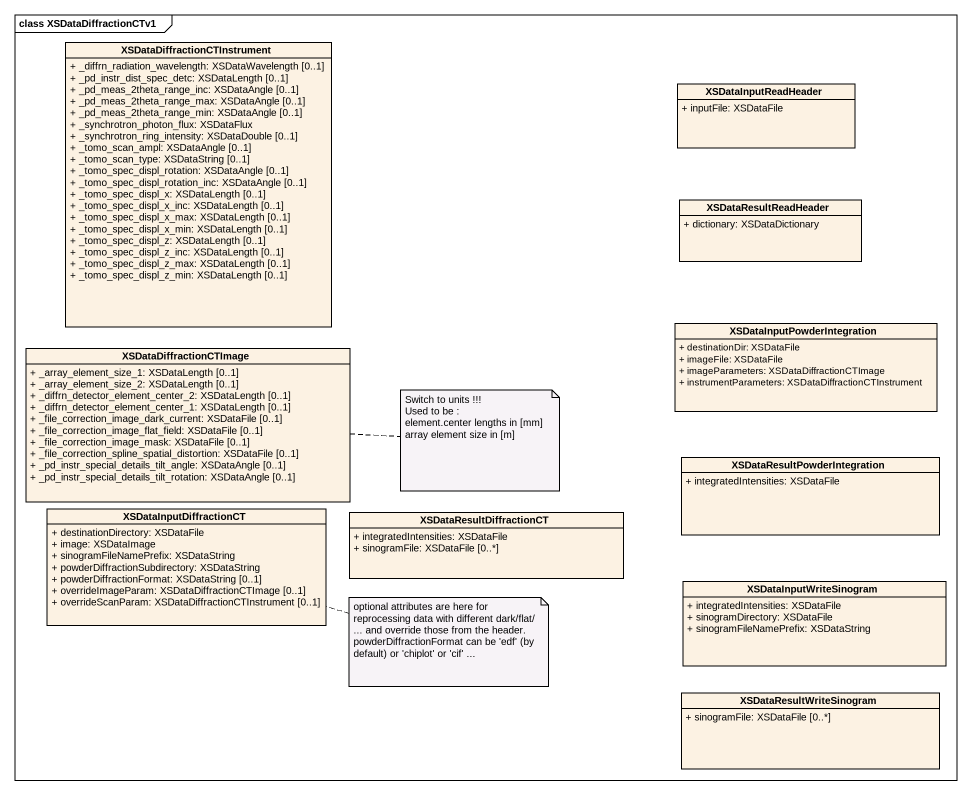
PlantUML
@startuml
mainframe class XSDataDiffractionCTv1
hide circle
hide empty members
skinparam classAttributeIconSize 0
class "XSDataDiffractionCTInstrument" as XSDataDiffractionCTInstrumen {
  + _diffrn_radiation_wavelength: XSDataWavelength [0..1]
  + _pd_instr_dist_spec_detc: XSDataLength [0..1]
  + _pd_meas_2theta_range_inc: XSDataAngle [0..1]
  + _pd_meas_2theta_range_max: XSDataAngle [0..1]
  + _pd_meas_2theta_range_min: XSDataAngle [0..1]
  + _synchrotron_photon_flux: XSDataFlux
  + _synchrotron_ring_intensity: XSDataDouble [0..1]
  + _tomo_scan_ampl: XSDataAngle [0..1]
  + _tomo_scan_type: XSDataString [0..1]
  + _tomo_spec_displ_rotation: XSDataAngle [0..1]
  + _tomo_spec_displ_rotation_inc: XSDataAngle [0..1]
  + _tomo_spec_displ_x: XSDataLength [0..1]
  + _tomo_spec_displ_x_inc: XSDataLength [0..1]
  + _tomo_spec_displ_x_max: XSDataLength [0..1]
  + _tomo_spec_displ_x_min: XSDataLength [0..1]
  + _tomo_spec_displ_z: XSDataLength [0..1]
  + _tomo_spec_displ_z_inc: XSDataLength [0..1]
  + _tomo_spec_displ_z_max: XSDataLength [0..1]
  + _tomo_spec_displ_z_min: XSDataLength [0..1]
}
class XSDataInputReadHeader {
  + inputFile: XSDataFile
}
class XSDataResultReadHeader {
  + dictionary: XSDataDictionary
}
class XSDataInputPowderIntegration {
  + destinationDir: XSDataFile
  + imageFile: XSDataFile
  + imageParameters: XSDataDiffractionCTImage
  + instrumentParameters: XSDataDiffractionCTInstrument
}
class XSDataDiffractionCTImage {
  + _array_element_size_1: XSDataLength [0..1]
  + _array_element_size_2: XSDataLength [0..1]
  + _diffrn_detector_element_center_2: XSDataLength [0..1]
  + _diffrn_detector_element_center_1: XSDataLength [0..1]
  + _file_correction_image_dark_current: XSDataFile [0..1]
  + _file_correction_image_flat_field: XSDataFile [0..1]
  + _file_correction_image_mask: XSDataFile [0..1]
  + _file_correction_spline_spatial_distortion: XSDataFile [0..1]
  + _pd_instr_special_details_tilt_angle: XSDataAngle [0..1]
  + _pd_instr_special_details_tilt_rotation: XSDataAngle [0..1]
}
class "XSDataResultPowderIntegration" as XSDataResultPowderIntegratio {
  + integratedIntensities: XSDataFile
}
class XSDataInputDiffractionCT {
  + destinationDirectory: XSDataFile
  + image: XSDataImage
  + sinogramFileNamePrefix: XSDataString
  + powderDiffractionSubdirectory: XSDataString
  + powderDiffractionFormat: XSDataString [0..1]
  + overrideImageParam: XSDataDiffractionCTImage [0..1]
  + overrideScanParam: XSDataDiffractionCTInstrument [0..1]
}
class XSDataResultDiffractionCT {
  + integratedIntensities: XSDataFile
  + sinogramFile: XSDataFile [0..*]
}
class XSDataInputWriteSinogram {
  + integratedIntensities: XSDataFile
  + sinogramDirectory: XSDataFile
  + sinogramFileNamePrefix: XSDataString
}
class XSDataResultWriteSinogram {
  + sinogramFile: XSDataFile [0..*]
}
note right of XSDataDiffractionCTImage
  Switch to units !!!
  Used to be :
  element.center lengths in [mm]
  array element size in [m]
end note
note right of XSDataInputDiffractionCT
  optional attributes are here for reprocessing data with different dark/flat/ ... and override those from the header.
  powderDiffractionFormat can be 'edf' (by default) or 'chiplot' or 'cif' ...
end note
@enduml
